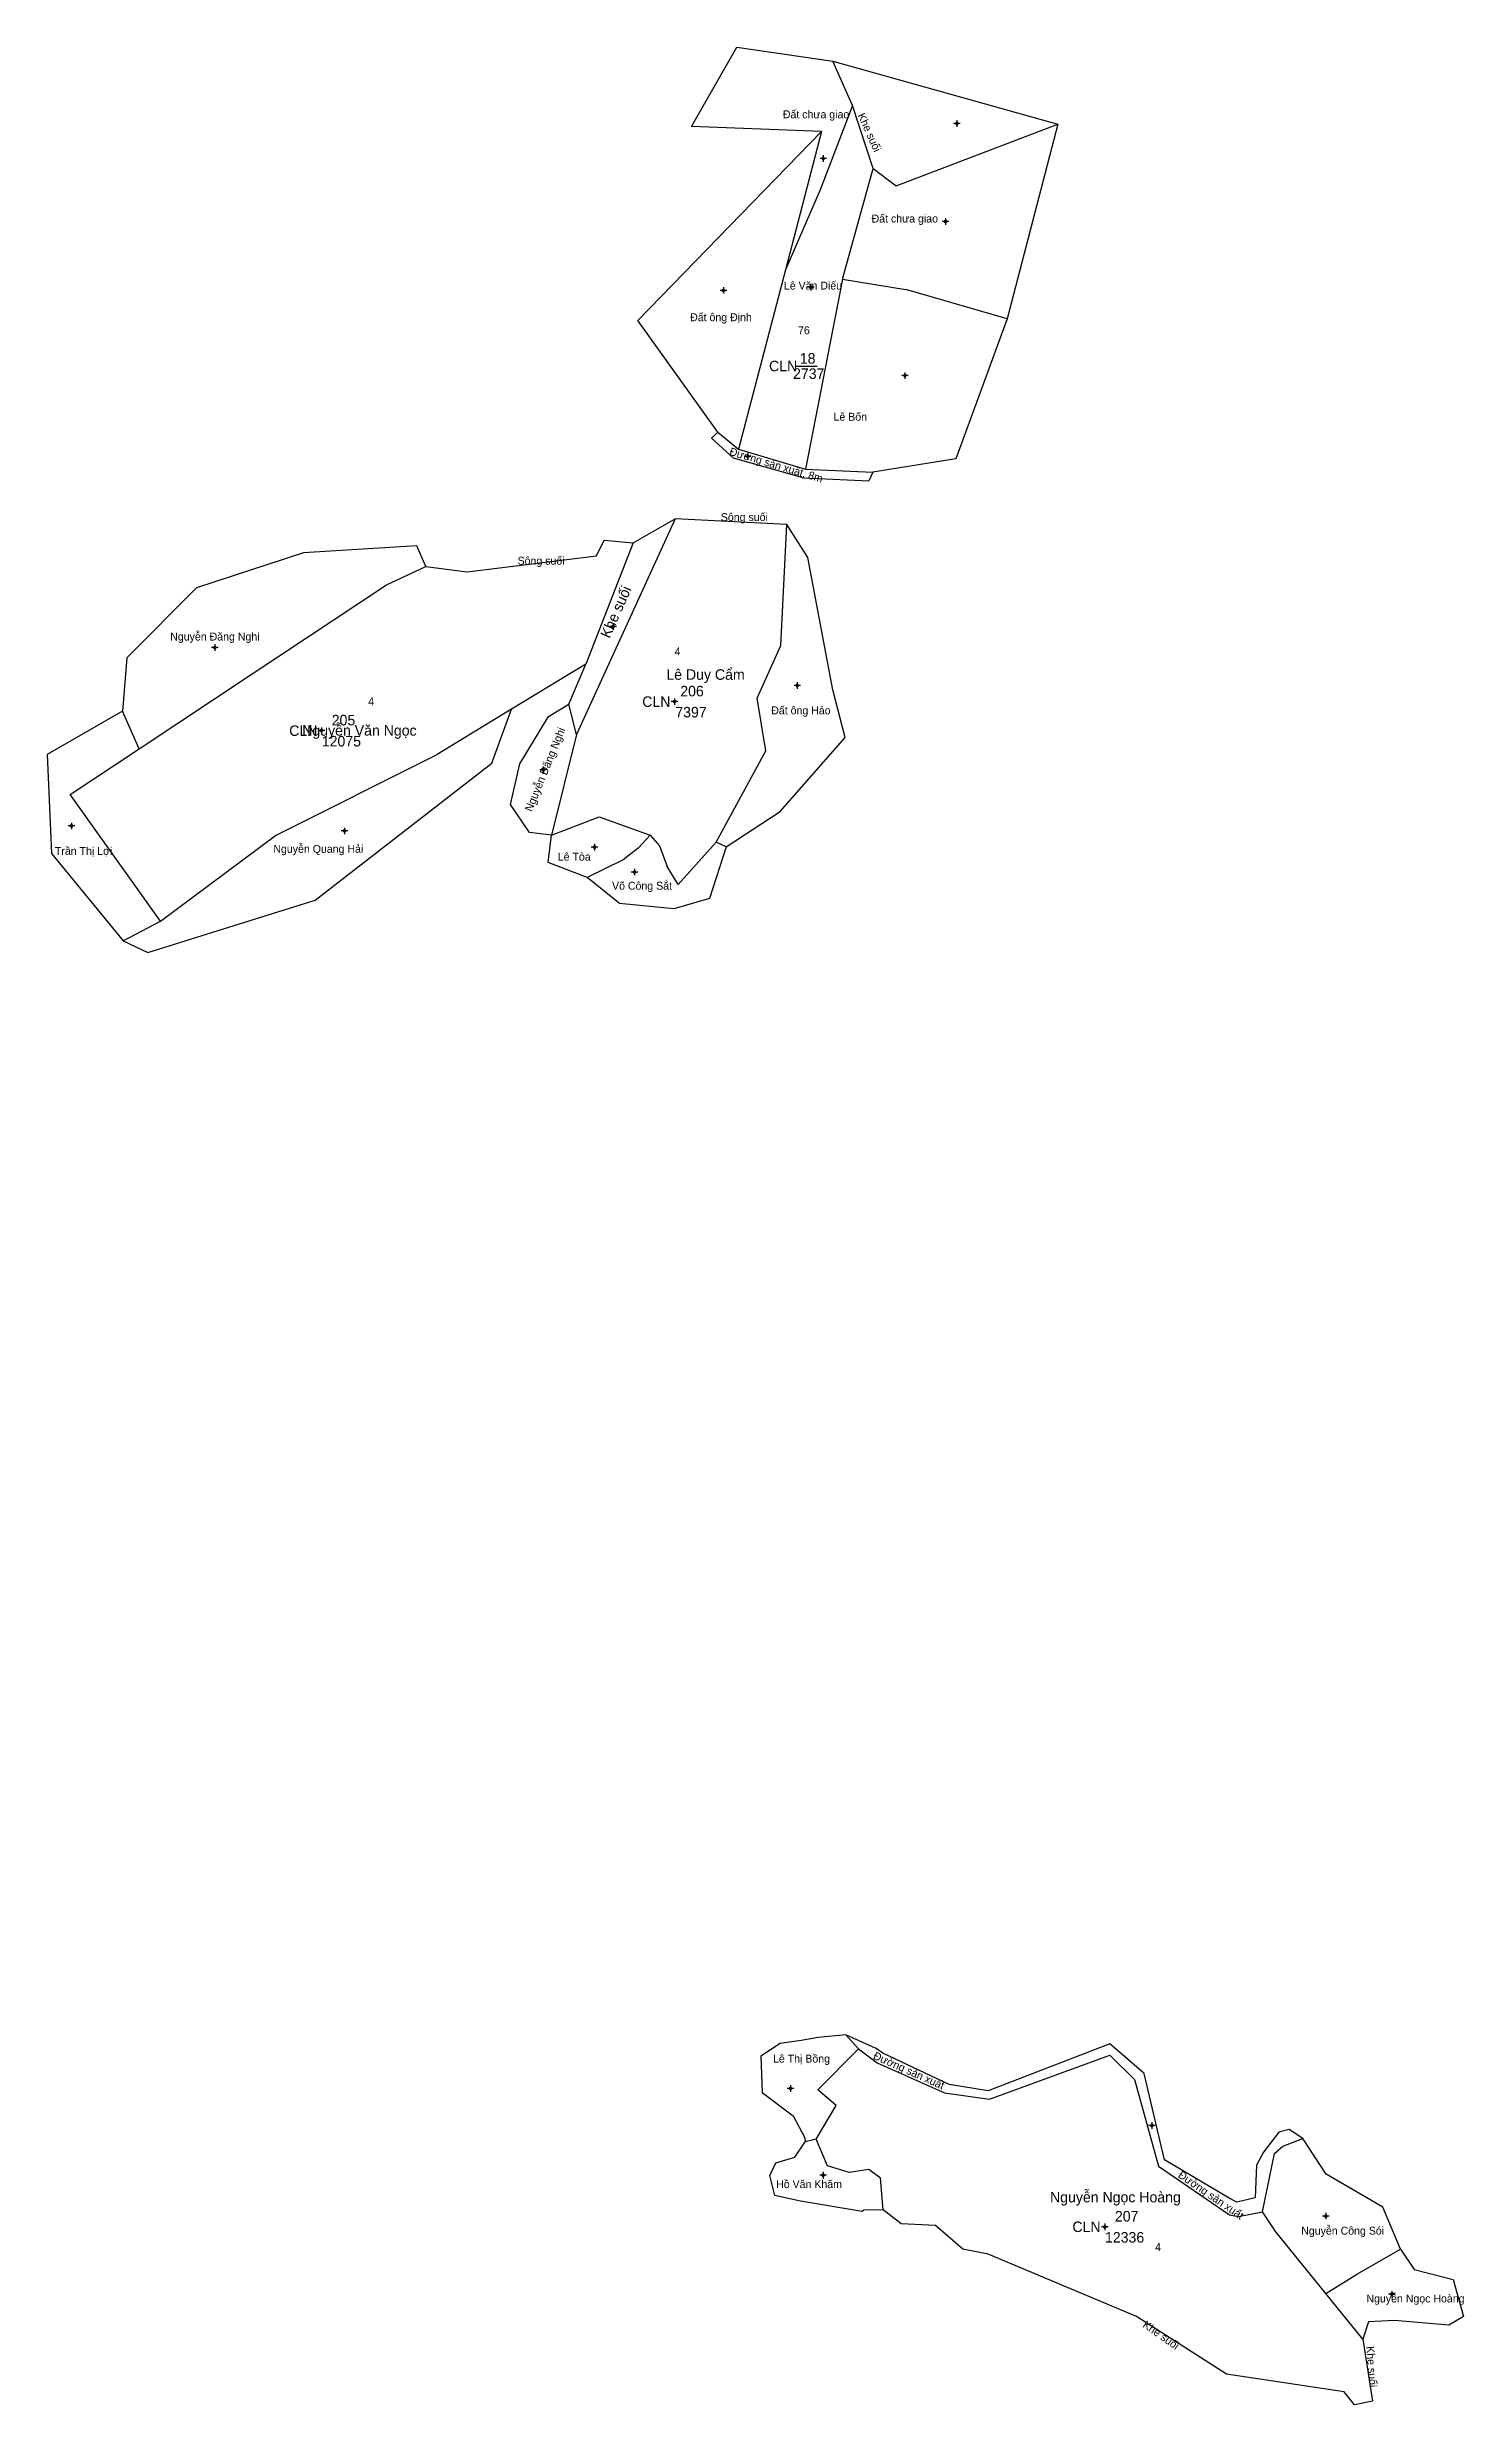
# Model space of a CAD drawing. Extents: x 536635 to 538419, y 1845904 to 1847311.
# Drawn here: x 537882 to 538419, y 1845904 to 1846799 of the extents above; entities that cross this region are included whole.
import ezdxf

# ---------------------------------------------------------------- set-up
doc = ezdxf.new("R2010")
doc.units = 0
for name, color, linetype in [('Level 10', 7, 'Continuous'), ('Level 11', 7, 'Continuous'), ('Level 2', 7, 'Continuous'), ('Level 22', 7, 'Continuous'), ('Level 3', 7, 'Continuous'), ('Level 4', 7, 'Continuous'), ('Level 5', 7, 'Continuous'), ('Level 7', 7, 'Continuous'), ('Level 8', 7, 'Continuous')]:
    doc.layers.add(name, color=color, linetype=linetype)

msp = doc.modelspace()

# ---------------------------------------------------------------- linework, layer by layer
at = {"layer": 'Level 10'}
for p, q in [((538187.26, 1846777), (538179.69, 1846793.81)), ((538179.69, 1846793.81), (538265.11, 1846769.87)), ((538195, 1846753), (538187.26, 1846777)), ((538175.41, 1846767.06), (538161.73, 1846714.61)), ((538265.11, 1846769.87), (538245.87, 1846695.93)), ((538183.44, 1846711.04), (538195, 1846753)), ((538161.73, 1846714.61), (538143.97, 1846646.54)), ((538183.44, 1846711.04), (538169.39, 1846638.99)), ((538183.44, 1846711.04), (538207.49, 1846707.09)), ((538245.87, 1846695.93), (538207.49, 1846707.09)), ((538133.7, 1846650.68), (538136.14, 1846652.98)), ((538136.14, 1846652.98), (538143.97, 1846646.54)), ((538143.97, 1846646.54), (538169.39, 1846638.99)), ((538169.39, 1846638.99), (538194.97, 1846637.81)), ((538194.97, 1846637.81), (538193.46, 1846634.49)), ((538119.94, 1846620.1), (538082.4, 1846538.26)), ((538104, 1846611), (538119.94, 1846620.1)), ((538162.34, 1846618), (538119.94, 1846620.1)), ((538104, 1846611), (538086, 1846565)), ((538086, 1846565), (538057.76, 1846547.82)), ((538079.58, 1846549.77), (538086, 1846565)), ((538082.4, 1846538.26), (538079.58, 1846549.77)), ((537916.44, 1846532.81), (537910.14, 1846547.05)), ((538057.76, 1846547.82), (538029.51, 1846530.63)), ((538082.4, 1846538.26), (538073, 1846500)), ((538139.24, 1846495.67), (538135.43, 1846497.43)), ((537910.37, 1846460.01), (537924.55, 1846467.43)), ((538189.54, 1846039.54), (538184.64, 1846044.79)), ((538196.24, 1846039.57), (538184.64, 1846044.79)), ((538173.48, 1846005.22), (538169.22, 1846004.17)), ((538378.84, 1845954.09), (538395.19, 1845963.42)), ((538366.9, 1845946.61), (538378.84, 1845954.09)), ((538380.92, 1845929.28), (538366.9, 1845946.61)), ((538383.1, 1845935.95), (538380.92, 1845929.28))]:
    msp.add_line(p, q, dxfattribs=at)
for points in [[(538175.41, 1846767.06), (538126.12, 1846768.95), (538143.34, 1846799.08), (538179.69, 1846793.81)], [(538187.26, 1846777), (538175, 1846745), (538161.73, 1846714.61)], [(538136.14, 1846652.98), (538105.76, 1846695.38), (538175.41, 1846767.06)], [(538195, 1846753), (538203.75, 1846746.49), (538265.11, 1846769.87)], [(538245.87, 1846695.93), (538226.43, 1846642.88), (538194.97, 1846637.81)], [(538133.7, 1846650.68), (538141.94, 1846643.3), (538168.75, 1846635.66), (538193.46, 1846634.49)], [(538025.29, 1846602.05), (538041, 1846600), (538090, 1846606), (538093, 1846612), (538104, 1846611)], [(538135.43, 1846497.43), (538154.36, 1846532), (538151, 1846552), (538160, 1846572), (538162.34, 1846618)], [(538139.24, 1846495.67), (538159.79, 1846509.06), (538184.37, 1846537.17), (538179.69, 1846555.14), (538170.23, 1846605.41), (538162.34, 1846618)], [(538025.29, 1846602.05), (538021.85, 1846609.79), (537978.82, 1846607.16), (537938.26, 1846593.89), (537911.73, 1846567.36), (537910.14, 1846547.05)], [(537916.44, 1846532.81), (537959, 1846561), (538010.38, 1846595), (538025.29, 1846602.05)], [(538073, 1846500), (538064.66, 1846501.01), (538057.38, 1846511.64), (538060.89, 1846527.07), (538071.82, 1846545.03), (538079.58, 1846549.77)], [(537910.14, 1846547.05), (537881.51, 1846530.66), (537883.21, 1846493.06), (537910.37, 1846460.01)], [(537910.37, 1846460.01), (537919.69, 1846455.47), (537983.29, 1846475.39), (538050.3, 1846527.4), (538057.76, 1846547.82)], [(537924.55, 1846467.43), (537890.29, 1846515.54), (537916.44, 1846532.81)], [(537924.55, 1846467.43), (537968.23, 1846499.95), (538029.51, 1846530.63)], [(538073, 1846500), (538091, 1846507), (538110.36, 1846500)], [(538086.47, 1846484.03), (538071.64, 1846489.69), (538073, 1846500)], [(538110.36, 1846500), (538105.81, 1846495.14), (538100.13, 1846490.67), (538086.47, 1846484.03)], [(538139.24, 1846495.67), (538132.91, 1846476.03), (538119.45, 1846472.12), (538098.77, 1846474.07), (538086.47, 1846484.03)], [(538110.36, 1846500), (538114, 1846496), (538116.92, 1846488.2)], [(538135.43, 1846497.43), (538121.05, 1846481.35), (538116.92, 1846488.2)], [(538184.64, 1846044.79), (538174.22, 1846043.8), (538167.78, 1846042.63), (538159.78, 1846041.46), (538152.36, 1846036.77), (538152.95, 1846022.91), (538164.65, 1846014.12), (538169.14, 1846005.73), (538169.22, 1846004.17)], [(538173.48, 1846005.22), (538181, 1846018), (538174, 1846024), (538189.54, 1846039.54)], [(538189.54, 1846039.54), (538196.57, 1846034.17), (538222.12, 1846022.77), (538239.19, 1846020.34), (538284.84, 1846037.1), (538294.2, 1846027.86), (538303.4, 1845995), (538330.29, 1845976.56), (538333.73, 1845975.92), (538342.8, 1845977.6)], [(538304.98, 1846000), (538297.9, 1846030.19), (538284.88, 1846041.37), (538238.77, 1846023.56), (538223.89, 1846025.92), (538198.75, 1846037.81), (538196.24, 1846039.57)], [(538198.9, 1845978.44), (538191.48, 1845978.3), (538190.92, 1845977.82), (538167.5, 1845981.73), (538157.74, 1845983.87), (538155.78, 1845991.49), (538158.13, 1845996.18), (538165.35, 1845998.33), (538169.22, 1846004.17)], [(538198.9, 1845978.44), (538197.81, 1845990.39), (538193.46, 1845993.77), (538185.91, 1845992.56), (538177.78, 1845995.16), (538173.48, 1846005.22)], [(538358.14, 1846005.49), (538352.92, 1846008.9), (538349.06, 1846007.9), (538343.18, 1846000.24), (538340.54, 1845995.36), (538340.01, 1845983), (538333.09, 1845981.3), (538330.19, 1845982.78), (538305.58, 1845997.43), (538304.98, 1846000)], [(538342.8, 1845977.6), (538347.41, 1845999.84), (538350.58, 1846002.57), (538358.14, 1846005.49)], [(538395.19, 1845963.42), (538388.55, 1845979.44), (538367.07, 1845991.95), (538358.14, 1846005.49)], [(538377.76, 1845904.4), (538373.81, 1845909.37), (538329.15, 1845916.05), (538294.99, 1845937.94), (538238.69, 1845961.58), (538229.04, 1845963.51), (538218.72, 1845972.44), (538205.69, 1845973.14), (538198.9, 1845978.44)], [(538366.9, 1845946.61), (538347.96, 1845970.02), (538342.8, 1845977.6)], [(538395.19, 1845963.42), (538400.42, 1845955.74), (538415.26, 1845952.02), (538419.17, 1845937.94), (538413.51, 1845934.62), (538392.99, 1845936.38), (538383.1, 1845935.95)], [(538380.92, 1845929.28), (538384.61, 1845905.79), (538377.76, 1845904.4)]]:
    msp.add_lwpolyline(points, dxfattribs=at)
at = {"layer": 'Level 11'}
for p, q in [((538226.165, 1846770.15), (538225.54, 1846770.15)), ((538226.79, 1846770.775), (538226.165, 1846770.15)), ((538226.165, 1846770.15), (538226.79, 1846769.525)), ((538226.79, 1846771.4), (538226.79, 1846770.775)), ((538227.415, 1846770.15), (538226.79, 1846770.775)), ((538226.79, 1846769.525), (538227.415, 1846770.15)), ((538226.79, 1846769.525), (538226.79, 1846768.9)), ((538228.04, 1846770.15), (538227.415, 1846770.15)), ((538175.515, 1846756.85), (538174.89, 1846756.85)), ((538176.14, 1846757.475), (538175.515, 1846756.85)), ((538175.515, 1846756.85), (538176.14, 1846756.225)), ((538176.14, 1846758.1), (538176.14, 1846757.475)), ((538176.765, 1846756.85), (538176.14, 1846757.475)), ((538176.14, 1846756.225), (538176.765, 1846756.85)), ((538176.14, 1846756.225), (538176.14, 1846755.6)), ((538177.39, 1846756.85), (538176.765, 1846756.85)), ((538221.855, 1846732.9), (538221.23, 1846732.9)), ((538222.48, 1846733.525), (538221.855, 1846732.9)), ((538221.855, 1846732.9), (538222.48, 1846732.275)), ((538222.48, 1846734.15), (538222.48, 1846733.525)), ((538223.105, 1846732.9), (538222.48, 1846733.525)), ((538222.48, 1846732.275), (538223.105, 1846732.9)), ((538222.48, 1846732.275), (538222.48, 1846731.65)), ((538223.73, 1846732.9), (538223.105, 1846732.9)), ((538171.43, 1846709.25), (538171.43, 1846708.625)), ((538137.645, 1846706.8), (538137.02, 1846706.8)), ((538138.27, 1846707.425), (538137.645, 1846706.8)), ((538137.645, 1846706.8), (538138.27, 1846706.175)), ((538138.27, 1846708.05), (538138.27, 1846707.425)), ((538138.895, 1846706.8), (538138.27, 1846707.425)), ((538138.27, 1846706.175), (538138.895, 1846706.8)), ((538138.27, 1846706.175), (538138.27, 1846705.55)), ((538139.52, 1846706.8), (538138.895, 1846706.8)), ((538170.805, 1846708), (538170.18, 1846708)), ((538171.43, 1846708.625), (538170.805, 1846708)), ((538170.805, 1846708), (538171.43, 1846707.375)), ((538172.055, 1846708), (538171.43, 1846708.625)), ((538171.43, 1846707.375), (538172.055, 1846708)), ((538171.43, 1846707.375), (538171.43, 1846706.75)), ((538172.68, 1846708), (538172.055, 1846708)), ((538206.515, 1846674.42), (538205.89, 1846674.42)), ((538207.14, 1846675.045), (538206.515, 1846674.42)), ((538206.515, 1846674.42), (538207.14, 1846673.795)), ((538207.14, 1846675.67), (538207.14, 1846675.045)), ((538207.765, 1846674.42), (538207.14, 1846675.045)), ((538207.14, 1846673.795), (538207.765, 1846674.42)), ((538207.14, 1846673.795), (538207.14, 1846673.17)), ((538208.39, 1846674.42), (538207.765, 1846674.42)), ((538146.805, 1846643.74), (538146.18, 1846643.74)), ((538147.43, 1846644.365), (538146.805, 1846643.74)), ((538146.805, 1846643.74), (538147.43, 1846643.115)), ((538147.43, 1846644.99), (538147.43, 1846644.365)), ((538148.055, 1846643.74), (538147.43, 1846644.365)), ((538147.43, 1846643.115), (538148.055, 1846643.74)), ((538147.43, 1846643.115), (538147.43, 1846642.49)), ((538148.68, 1846643.74), (538148.055, 1846643.74)), ((538095.735, 1846579.18), (538095.11, 1846579.18)), ((538096.36, 1846579.805), (538095.735, 1846579.18)), ((538095.735, 1846579.18), (538096.36, 1846578.555)), ((538096.36, 1846580.43), (538096.36, 1846579.805)), ((538096.985, 1846579.18), (538096.36, 1846579.805)), ((538096.36, 1846578.555), (538096.985, 1846579.18)), ((538096.36, 1846578.555), (538096.36, 1846577.93)), ((538097.61, 1846579.18), (538096.985, 1846579.18)), ((537944.495, 1846571.3), (537943.87, 1846571.3)), ((537945.12, 1846571.925), (537944.495, 1846571.3)), ((537944.495, 1846571.3), (537945.12, 1846570.675)), ((537945.12, 1846572.55), (537945.12, 1846571.925)), ((537945.745, 1846571.3), (537945.12, 1846571.925)), ((537945.12, 1846570.675), (537945.745, 1846571.3)), ((537945.12, 1846570.675), (537945.12, 1846570.05)), ((537946.37, 1846571.3), (537945.745, 1846571.3)), ((538166.27, 1846557.465), (538165.645, 1846556.84)), ((538166.27, 1846558.09), (538166.27, 1846557.465)), ((538166.895, 1846556.84), (538166.27, 1846557.465)), ((538119.045, 1846550.72), (538118.42, 1846550.72)), ((538119.67, 1846551.345), (538119.045, 1846550.72)), ((538119.045, 1846550.72), (538119.67, 1846550.095)), ((538119.67, 1846551.97), (538119.67, 1846551.345)), ((538120.295, 1846550.72), (538119.67, 1846551.345)), ((538119.67, 1846550.095), (538120.295, 1846550.72)), ((538119.67, 1846550.095), (538119.67, 1846549.47)), ((538120.92, 1846550.72), (538120.295, 1846550.72)), ((538165.645, 1846556.84), (538165.02, 1846556.84)), ((538165.645, 1846556.84), (538166.27, 1846556.215)), ((538166.27, 1846556.215), (538166.895, 1846556.84)), ((538166.27, 1846556.215), (538166.27, 1846555.59)), ((538167.52, 1846556.84), (538166.895, 1846556.84)), ((537985.025, 1846539.72), (537984.4, 1846539.72)), ((537985.65, 1846540.345), (537985.025, 1846539.72)), ((537985.025, 1846539.72), (537985.65, 1846539.095)), ((537985.65, 1846540.97), (537985.65, 1846540.345)), ((537986.275, 1846539.72), (537985.65, 1846540.345)), ((537985.65, 1846539.095), (537986.275, 1846539.72)), ((537985.65, 1846539.095), (537985.65, 1846538.47)), ((537986.9, 1846539.72), (537986.275, 1846539.72)), ((538069.125, 1846524.88), (538068.5, 1846524.88)), ((538069.75, 1846525.505), (538069.125, 1846524.88)), ((538069.125, 1846524.88), (538069.75, 1846524.255)), ((538069.75, 1846526.13), (538069.75, 1846525.505)), ((538070.375, 1846524.88), (538069.75, 1846525.505)), ((538069.75, 1846524.255), (538070.375, 1846524.88)), ((538069.75, 1846524.255), (538069.75, 1846523.63)), ((538071, 1846524.88), (538070.375, 1846524.88)), ((537890.165, 1846503.53), (537889.54, 1846503.53)), ((537890.79, 1846504.155), (537890.165, 1846503.53)), ((537890.165, 1846503.53), (537890.79, 1846502.905)), ((537890.79, 1846504.78), (537890.79, 1846504.155)), ((537891.415, 1846503.53), (537890.79, 1846504.155)), ((537890.79, 1846502.905), (537891.415, 1846503.53)), ((537892.04, 1846503.53), (537891.415, 1846503.53)), ((537890.79, 1846502.905), (537890.79, 1846502.28)), ((537993.745, 1846501.64), (537993.12, 1846501.64)), ((537994.37, 1846502.265), (537993.745, 1846501.64)), ((537993.745, 1846501.64), (537994.37, 1846501.015)), ((537994.37, 1846502.89), (537994.37, 1846502.265)), ((537994.995, 1846501.64), (537994.37, 1846502.265)), ((537994.37, 1846501.015), (537994.995, 1846501.64)), ((537994.37, 1846501.015), (537994.37, 1846500.39)), ((537995.62, 1846501.64), (537994.995, 1846501.64)), ((538088.655, 1846495.52), (538088.03, 1846495.52)), ((538089.28, 1846496.145), (538088.655, 1846495.52)), ((538088.655, 1846495.52), (538089.28, 1846494.895)), ((538089.28, 1846496.77), (538089.28, 1846496.145)), ((538089.905, 1846495.52), (538089.28, 1846496.145)), ((538089.28, 1846494.895), (538089.905, 1846495.52)), ((538089.28, 1846494.895), (538089.28, 1846494.27)), ((538090.53, 1846495.52), (538089.905, 1846495.52)), ((538103.805, 1846486.06), (538103.18, 1846486.06)), ((538104.43, 1846486.685), (538103.805, 1846486.06)), ((538103.805, 1846486.06), (538104.43, 1846485.435)), ((538104.43, 1846487.31), (538104.43, 1846486.685)), ((538105.055, 1846486.06), (538104.43, 1846486.685)), ((538104.43, 1846485.435), (538105.055, 1846486.06)), ((538104.43, 1846485.435), (538104.43, 1846484.81)), ((538105.68, 1846486.06), (538105.055, 1846486.06)), ((538163.055, 1846024.48), (538162.43, 1846024.48)), ((538163.68, 1846025.105), (538163.055, 1846024.48)), ((538163.055, 1846024.48), (538163.68, 1846023.855)), ((538163.68, 1846025.73), (538163.68, 1846025.105)), ((538164.305, 1846024.48), (538163.68, 1846025.105)), ((538163.68, 1846023.855), (538164.305, 1846024.48)), ((538163.68, 1846023.855), (538163.68, 1846023.23)), ((538164.93, 1846024.48), (538164.305, 1846024.48)), ((538300.83, 1846011.61), (538300.83, 1846010.985)), ((538300.205, 1846010.36), (538299.58, 1846010.36)), ((538300.83, 1846010.985), (538300.205, 1846010.36)), ((538300.205, 1846010.36), (538300.83, 1846009.735)), ((538301.455, 1846010.36), (538300.83, 1846010.985)), ((538300.83, 1846009.735), (538301.455, 1846010.36)), ((538300.83, 1846009.735), (538300.83, 1846009.11)), ((538302.08, 1846010.36), (538301.455, 1846010.36)), ((538175.455, 1845991.52), (538174.83, 1845991.52)), ((538176.08, 1845992.145), (538175.455, 1845991.52)), ((538175.455, 1845991.52), (538176.08, 1845990.895)), ((538176.08, 1845992.77), (538176.08, 1845992.145)), ((538176.705, 1845991.52), (538176.08, 1845992.145)), ((538176.08, 1845990.895), (538176.705, 1845991.52)), ((538176.08, 1845990.895), (538176.08, 1845990.27)), ((538177.33, 1845991.52), (538176.705, 1845991.52)), ((538366.285, 1845976.05), (538365.66, 1845976.05)), ((538366.91, 1845976.675), (538366.285, 1845976.05)), ((538366.285, 1845976.05), (538366.91, 1845975.425)), ((538366.91, 1845977.3), (538366.91, 1845976.675)), ((538367.535, 1845976.05), (538366.91, 1845976.675)), ((538366.91, 1845975.425), (538367.535, 1845976.05)), ((538366.91, 1845975.425), (538366.91, 1845974.8)), ((538368.16, 1845976.05), (538367.535, 1845976.05)), ((538282.325, 1845971.97), (538281.7, 1845971.97)), ((538282.95, 1845972.595), (538282.325, 1845971.97)), ((538282.325, 1845971.97), (538282.95, 1845971.345)), ((538282.95, 1845973.22), (538282.95, 1845972.595)), ((538283.575, 1845971.97), (538282.95, 1845972.595)), ((538282.95, 1845971.345), (538283.575, 1845971.97)), ((538282.95, 1845971.345), (538282.95, 1845970.72)), ((538284.2, 1845971.97), (538283.575, 1845971.97)), ((538391.345, 1845946.35), (538390.72, 1845946.35)), ((538391.97, 1845946.975), (538391.345, 1845946.35)), ((538391.345, 1845946.35), (538391.97, 1845945.725)), ((538391.97, 1845947.6), (538391.97, 1845946.975)), ((538392.595, 1845946.35), (538391.97, 1845946.975)), ((538391.97, 1845945.725), (538392.595, 1845946.35)), ((538391.97, 1845945.725), (538391.97, 1845945.1)), ((538393.22, 1845946.35), (538392.595, 1845946.35))]:
    msp.add_line(p, q, dxfattribs=at)
for centre in [(538226.79, 1846770.15), (538176.14, 1846756.85), (538222.48, 1846732.9), (538138.27, 1846706.8), (538171.43, 1846708), (538207.14, 1846674.42), (538147.43, 1846643.74), (538096.36, 1846579.18), (537945.12, 1846571.3), (538166.27, 1846556.84), (538119.67, 1846550.72), (537985.65, 1846539.72), (538069.75, 1846524.88), (537890.79, 1846503.53), (537994.37, 1846501.64), (538089.28, 1846495.52), (538104.43, 1846486.06), (538163.68, 1846024.48), (538300.83, 1846010.36), (538176.08, 1845991.52), (538366.91, 1845976.05), (538282.95, 1845971.97), (538391.97, 1845946.35)]:
    msp.add_circle(centre, 0.15, dxfattribs=at)
at = {"layer": 'Level 7'}
msp.add_line((538165.72, 1846678.08), (538173.75, 1846678.08), dxfattribs=at)

# ---------------------------------------------------------------- texts
at = {"layer": 'Level 2'}
for s, height, p in [('Đất chưa giao', 3, (538160.77, 1846772.09)), ('Đất chưa giao', 3, (538194.45, 1846732.54)), ('Lê Văn Diếu', 3, (538161.17, 1846707.09)), ('Đất ông Định', 3, (538125.58, 1846695.09)), ('Lê Bốn', 3, (538180.01, 1846657.33)), ('Nguyễn Đăng Nghi', 3, (537928.24, 1846573.91)), ('Lê Duy Cẩm', 4, (538116.56, 1846559.01)), ('Đất ông Hảo', 3, (538156.37, 1846545.9)), ('Nguyễn Văn Ngọc', 4.00002, (537978.34, 1846537.8)), ('Trần Thị Lợi', 3, (537884.46, 1846492.56)), ('Nguyễn Quang Hải', 3, (537967.38, 1846493.35)), ('Lê Tòa', 3, (538075.34, 1846490.4)), ('Võ Công Sắt', 3, (538095.94, 1846479.36)), ('Lê Thị Bồng', 3, (538157.04, 1846034.28)), ('Hồ Văn Khăm', 3, (538158.23, 1845986.65)), ('Nguyễn Ngọc Hoàng', 4.00002, (538262.19, 1845981.23)), ('Nguyễn Công Sói', 3, (538357.54, 1845969)), ('Nguyễn Ngọc Hoàng', 3, (538382.29, 1845943.26))]:
    msp.add_text(s, height=height, dxfattribs=at).set_placement(p)
msp.add_text('Nguyễn Đăng Nghi', height=3, rotation=67.771267, dxfattribs=at).set_placement((538065.45, 1846508.74))
at = {"layer": 'Level 22'}
for s, height, rotation, p in [('Khe suối', 2.9996, 294.298236, (538189.05, 1846773.22)), ('Đường sản xuất, 8m', 2.99964, 343.266028, (538140.25, 1846644.38)), ('Khe suối', 4, 66.1593, (538094.99, 1846574.47)), ('Khe suối', 3, 325.037986, (538297.08, 1845934.11)), ('Khe suối', 3, 274.17165, (538382.23, 1845926.56))]:
    msp.add_text(s, height=height, rotation=rotation, dxfattribs=at).set_placement(p)
for p in [(538137.24, 1846619.25), (538060.08, 1846602.7)]:
    msp.add_text('Sông suối', height=3, dxfattribs=at).set_placement(p)
at = {"layer": 'Level 3'}
for p in [(538155.54, 1846676.08), (538107.41, 1846548.72), (537973.4, 1846537.71), (538270.69, 1845969.97)]:
    msp.add_text('CLN', height=4, dxfattribs=at).set_placement(p)
at = {"layer": 'Level 4'}
for s, p in [('18', (538167.2, 1846678.97)), ('206', (538121.84, 1846552.72)), ('205', (537989.53, 1846541.71)), ('207', (538286.82, 1845973.97))]:
    msp.add_text(s, height=4, dxfattribs=at).set_placement(p)
at = {"layer": 'Level 5'}
for s, p in [('2737', (538164.65, 1846673.19)), ('7397', (538119.96, 1846544.72)), ('12075', (537985.77, 1846533.71)), ('12336', (538283.06, 1845965.97))]:
    msp.add_text(s, height=4, dxfattribs=at).set_placement(p)
at = {"layer": 'Level 7'}
for s, p in [('76', (538166.54, 1846690.12)), ('4', (538119.68, 1846568.28)), ('4', (538003.37, 1846549.31)), ('4', (538302.04, 1845962.77))]:
    msp.add_text(s, height=3, dxfattribs=at).set_placement(p)
at = {"layer": 'Level 8'}
for rotation, p in [(335.954339, (538194.8, 1846035.78)), (325.559356, (538310.51, 1845990.94))]:
    msp.add_text('Đường sản xuất', height=3, rotation=rotation, dxfattribs=at).set_placement(p)

doc.saveas('drawing.dxf')
